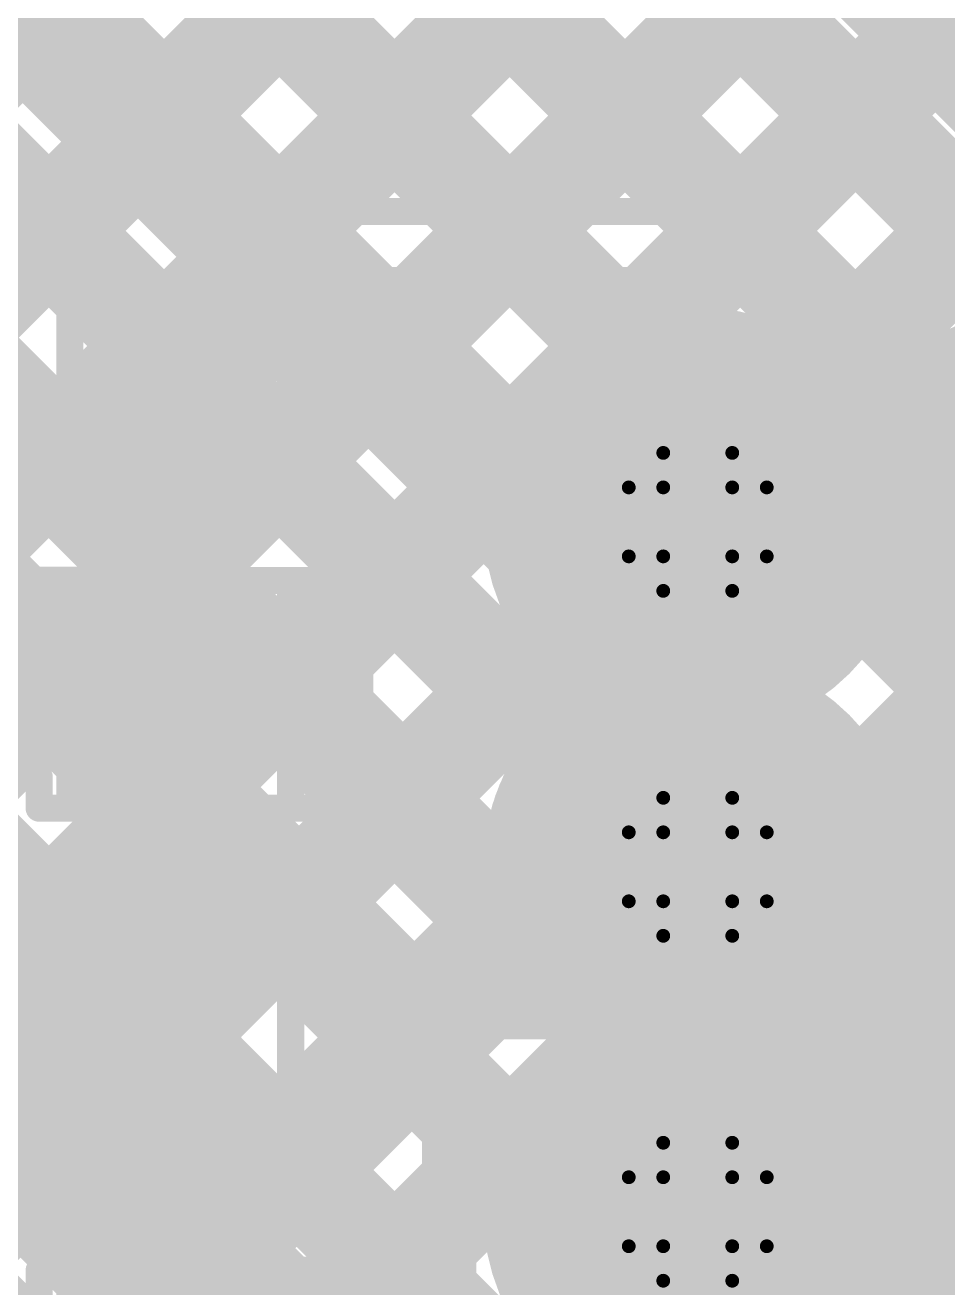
# Model space of a CAD drawing. Header units: millimetres. Extents: x 13 to 259, y -2 to 326.
# Drawn here: x 134.829 to 138.225, y 124.236 to 128.884 of the extents above; entities that cross this region are included whole.
import ezdxf

# ---------------------------------------------------------------- set-up
doc = ezdxf.new("R2010")
doc.units = ezdxf.units.MM
for name, color, linetype in [('BottomLayer', 5, 'Continuous'), ('ConnectLayer', 7, 'Continuous'), ('DrillDrawing', 1, 'Continuous'), ('Mechanical14', 56, 'Continuous'), ('Mechanical8', 56, 'Continuous'), ('MidLayer1', 16, 'Continuous'), ('MidLayer2', 76, 'Continuous'), ('MidLayer3', 90, 'Continuous'), ('MidLayer4', 156, 'Continuous'), ('MidLayer5', 130, 'Continuous'), ('MidLayer6', 216, 'Continuous'), ('MultiLayer', 9, 'Continuous'), ('TopLayer', 1, 'Continuous'), ('TopPaste', 8, 'Continuous'), ('TopSolder', 216, 'Continuous')]:
    doc.layers.add(name, color=color, linetype=linetype)

# ---------------------------------------------------------------- blocks, each defined once
blk = doc.blocks.new('SAMTEC_ASP_127797_01_185')
at = {"layer": 'Mechanical14', "const_width": 0.1}
for points in [[(-24.9809, 2.7038), (-24.9809, 3.0594)], [(-24.5491, 2.7038), (-24.5491, 3.0594)], [(-23.7109, 2.7038), (-23.7109, 3.0594)], [(-23.2791, 2.7038), (-23.2791, 3.0594)], [(-22.4409, 2.7038), (-22.4409, 3.0594)], [(-22.0091, 2.7038), (-22.0091, 3.0594)], [(-24.5491, 2.7038), (-24.9809, 2.7038)], [(-23.2791, 2.7038), (-23.7109, 2.7038)], [(-22.0091, 2.7038), (-22.4409, 2.7038)], [(-24.5491, 2.3762), (-24.9809, 2.3762)], [(-24.9809, 2.0206), (-24.9809, 2.3762)], [(-24.5507, 2.0206), (-24.5507, 2.3762)], [(-23.2791, 2.3762), (-23.7109, 2.3762)], [(-23.7109, 2.0206), (-23.7109, 2.3762)], [(-23.2807, 2.0206), (-23.2807, 2.3762)], [(-22.0091, 2.3762), (-22.4409, 2.3762)], [(-22.4409, 2.0206), (-22.4409, 2.3762)], [(-22.0091, 2.0206), (-22.0091, 2.3762)], [(-25.908, 0.4064), (-25.908, 2.1336)], [(-25.654, 1.8796), (-25.908, 2.1336)], [(-24.9809, 2.1336), (-25.908, 2.1336)], [(-23.7109, 2.1336), (-24.5491, 2.1336)], [(-22.4409, 2.1336), (-23.2791, 2.1336)], [(-21.1709, 2.1336), (-22.0091, 2.1336)], [(-24.9809, 2.0206), (-25.0952, 2.0206)], [(-25.0952, 1.8796), (-25.0952, 2.0206)], [(-24.4348, 2.0206), (-24.5491, 2.0206)], [(-24.4348, 1.8796), (-24.4348, 2.0206)], [(-23.7109, 2.0206), (-23.8252, 2.0206)], [(-23.8252, 1.8796), (-23.8252, 2.0206)], [(-23.1648, 2.0206), (-23.2791, 2.0206)], [(-23.1648, 1.8796), (-23.1648, 2.0206)], [(-22.4409, 2.0206), (-22.5552, 2.0206)], [(-22.5552, 1.8796), (-22.5552, 2.0206)], [(-21.8948, 2.0206), (-22.0091, 2.0206)], [(-25.0952, 1.8796), (-25.654, 1.8796)], [(-25.654, 0.6604), (-25.654, 1.8796)], [(-23.8252, 1.8796), (-24.4348, 1.8796)], [(-22.5552, 1.8796), (-23.1648, 1.8796)], [(-25.908, 0.4064), (-25.654, 0.6604)], [(-25.0952, 0.6604), (-25.654, 0.6604)], [(-25.0952, 0.5194), (-25.0952, 0.6604)], [(-23.8252, 0.6604), (-24.4348, 0.6604)], [(-24.4348, 0.5194), (-24.4348, 0.6604)], [(-23.8252, 0.5194), (-23.8252, 0.6604)], [(-22.5552, 0.6604), (-23.1648, 0.6604)], [(-23.1648, 0.5194), (-23.1648, 0.6604)], [(-22.5552, 0.5194), (-22.5552, 0.6604)], [(-24.9809, 0.5194), (-25.0952, 0.5194)], [(-24.9809, 0.1638), (-24.9809, 0.5194)], [(-24.4348, 0.5194), (-24.5491, 0.5194)], [(-24.5491, 0.1638), (-24.5491, 0.5194)], [(-23.7109, 0.5194), (-23.8252, 0.5194)], [(-23.7109, 0.1638), (-23.7109, 0.5194)], [(-23.1648, 0.5194), (-23.2791, 0.5194)], [(-23.2791, 0.1638), (-23.2791, 0.5194)], [(-22.4409, 0.5194), (-22.5552, 0.5194)], [(-22.4409, 0.1638), (-22.4409, 0.5194)], [(-21.8948, 0.5194), (-22.0091, 0.5194)], [(-22.0091, 0.1638), (-22.0091, 0.5194)], [(-24.9809, 0.4064), (-25.908, 0.4064)], [(-23.7109, 0.4064), (-24.5491, 0.4064)], [(-22.4409, 0.4064), (-23.2791, 0.4064)], [(-21.1709, 0.4064), (-22.0091, 0.4064)], [(-24.5491, 0.1638), (-24.9809, 0.1638)], [(-23.2791, 0.1638), (-23.7109, 0.1638)], [(-22.0091, 0.1638), (-22.4409, 0.1638)], [(-24.5491, -0.1638), (-24.9809, -0.1638)], [(-24.9809, -0.5194), (-24.9809, -0.1638)], [(-24.5507, -0.5194), (-24.5507, -0.1638)], [(-23.2791, -0.1638), (-23.7109, -0.1638)], [(-23.7109, -0.5194), (-23.7109, -0.1638)], [(-23.2807, -0.5194), (-23.2807, -0.1638)], [(-22.0091, -0.1638), (-22.4409, -0.1638)], [(-22.4409, -0.5194), (-22.4409, -0.1638)], [(-22.0091, -0.5194), (-22.0091, -0.1638)], [(-25.908, -2.1336), (-25.908, -0.4064)], [(-25.654, -0.6604), (-25.908, -0.4064)], [(-24.9809, -0.4064), (-25.908, -0.4064)], [(-23.7109, -0.4064), (-24.5491, -0.4064)], [(-22.4409, -0.4064), (-23.2791, -0.4064)], [(-21.1709, -0.4064), (-22.0091, -0.4064)], [(-24.9809, -0.5194), (-25.0952, -0.5194)], [(-25.0952, -0.6604), (-25.0952, -0.5194)], [(-24.4348, -0.5194), (-24.5491, -0.5194)], [(-24.4348, -0.6604), (-24.4348, -0.5194)], [(-23.7109, -0.5194), (-23.8252, -0.5194)], [(-23.8252, -0.6604), (-23.8252, -0.5194)], [(-23.1648, -0.5194), (-23.2791, -0.5194)], [(-23.1648, -0.6604), (-23.1648, -0.5194)], [(-22.4409, -0.5194), (-22.5552, -0.5194)], [(-22.5552, -0.6604), (-22.5552, -0.5194)], [(-21.8948, -0.5194), (-22.0091, -0.5194)]]:
    blk.add_lwpolyline(points, dxfattribs=at)
at = {"layer": 'Mechanical14', "const_width": 0.05}
for points in [[(-25.0059, 2.7038, 1), (-24.9559, 2.7038, 1)], [(-25.0059, 2.7038, 1), (-24.9559, 2.7038, 1)], [(-24.5741, 2.7038, 1), (-24.5241, 2.7038, 1)], [(-24.5741, 2.7038, 1), (-24.5241, 2.7038, 1)], [(-23.7359, 2.7038, 1), (-23.6859, 2.7038, 1)], [(-23.7359, 2.7038, 1), (-23.6859, 2.7038, 1)], [(-23.3041, 2.7038, 1), (-23.2541, 2.7038, 1)], [(-23.3041, 2.7038, 1), (-23.2541, 2.7038, 1)], [(-22.4659, 2.7038, 1), (-22.4159, 2.7038, 1)], [(-22.4659, 2.7038, 1), (-22.4159, 2.7038, 1)], [(-22.0341, 2.7038, 1), (-21.9841, 2.7038, 1)], [(-22.0341, 2.7038, 1), (-21.9841, 2.7038, 1)], [(-25.0059, 2.3762, 1), (-24.9559, 2.3762, 1)], [(-25.0059, 2.3762, 1), (-24.9559, 2.3762, 1)], [(-24.5757, 2.3762, 1), (-24.5257, 2.3762, 1)], [(-24.5741, 2.3762, 1), (-24.5241, 2.3762, 1)], [(-23.7359, 2.3762, 1), (-23.6859, 2.3762, 1)], [(-23.7359, 2.3762, 1), (-23.6859, 2.3762, 1)], [(-23.3057, 2.3762, 1), (-23.2557, 2.3762, 1)], [(-23.3041, 2.3762, 1), (-23.2541, 2.3762, 1)], [(-22.4659, 2.3762, 1), (-22.4159, 2.3762, 1)], [(-22.4659, 2.3762, 1), (-22.4159, 2.3762, 1)], [(-22.0341, 2.3762, 1), (-21.9841, 2.3762, 1)], [(-22.0341, 2.3762, 1), (-21.9841, 2.3762, 1)], [(-25.933, 2.1336, 1), (-25.883, 2.1336, 1)], [(-25.933, 2.1336, 1), (-25.883, 2.1336, 1)], [(-25.933, 2.1336, 1), (-25.883, 2.1336, 1)], [(-25.0059, 2.1336, 1), (-24.9559, 2.1336, 1)], [(-24.5741, 2.1336, 1), (-24.5241, 2.1336, 1)], [(-23.7359, 2.1336, 1), (-23.6859, 2.1336, 1)], [(-23.3041, 2.1336, 1), (-23.2541, 2.1336, 1)], [(-22.4659, 2.1336, 1), (-22.4159, 2.1336, 1)], [(-22.0341, 2.1336, 1), (-21.9841, 2.1336, 1)], [(-25.1202, 2.0206, 1), (-25.0702, 2.0206, 1)], [(-25.1202, 2.0206, 1), (-25.0702, 2.0206, 1)], [(-25.0059, 2.0206, 1), (-24.9559, 2.0206, 1)], [(-25.0059, 2.0206, 1), (-24.9559, 2.0206, 1)], [(-24.5757, 2.0206, 1), (-24.5257, 2.0206, 1)], [(-24.5741, 2.0206, 1), (-24.5241, 2.0206, 1)], [(-24.4598, 2.0206, 1), (-24.4098, 2.0206, 1)], [(-24.4598, 2.0206, 1), (-24.4098, 2.0206, 1)], [(-23.8502, 2.0206, 1), (-23.8002, 2.0206, 1)], [(-23.8502, 2.0206, 1), (-23.8002, 2.0206, 1)], [(-23.7359, 2.0206, 1), (-23.6859, 2.0206, 1)], [(-23.7359, 2.0206, 1), (-23.6859, 2.0206, 1)], [(-23.3057, 2.0206, 1), (-23.2557, 2.0206, 1)], [(-23.3041, 2.0206, 1), (-23.2541, 2.0206, 1)], [(-23.1898, 2.0206, 1), (-23.1398, 2.0206, 1)], [(-23.1898, 2.0206, 1), (-23.1398, 2.0206, 1)], [(-22.5802, 2.0206, 1), (-22.5302, 2.0206, 1)], [(-22.5802, 2.0206, 1), (-22.5302, 2.0206, 1)], [(-22.4659, 2.0206, 1), (-22.4159, 2.0206, 1)], [(-22.4659, 2.0206, 1), (-22.4159, 2.0206, 1)], [(-22.0341, 2.0206, 1), (-21.9841, 2.0206, 1)], [(-22.0341, 2.0206, 1), (-21.9841, 2.0206, 1)], [(-25.679, 1.8796, 1), (-25.629, 1.8796, 1)], [(-25.679, 1.8796, 1), (-25.629, 1.8796, 1)], [(-25.679, 1.8796, 1), (-25.629, 1.8796, 1)], [(-25.1202, 1.8796, 1), (-25.0702, 1.8796, 1)], [(-25.1202, 1.8796, 1), (-25.0702, 1.8796, 1)], [(-24.4598, 1.8796, 1), (-24.4098, 1.8796, 1)], [(-24.4598, 1.8796, 1), (-24.4098, 1.8796, 1)], [(-23.8502, 1.8796, 1), (-23.8002, 1.8796, 1)], [(-23.8502, 1.8796, 1), (-23.8002, 1.8796, 1)], [(-23.1898, 1.8796, 1), (-23.1398, 1.8796, 1)], [(-23.1898, 1.8796, 1), (-23.1398, 1.8796, 1)], [(-22.5802, 1.8796, 1), (-22.5302, 1.8796, 1)], [(-22.5802, 1.8796, 1), (-22.5302, 1.8796, 1)], [(-25.679, 0.6604, 1), (-25.629, 0.6604, 1)], [(-25.679, 0.6604, 1), (-25.629, 0.6604, 1)], [(-25.679, 0.6604, 1), (-25.629, 0.6604, 1)], [(-25.1202, 0.6604, 1), (-25.0702, 0.6604, 1)], [(-25.1202, 0.6604, 1), (-25.0702, 0.6604, 1)], [(-24.4598, 0.6604, 1), (-24.4098, 0.6604, 1)], [(-24.4598, 0.6604, 1), (-24.4098, 0.6604, 1)], [(-23.8502, 0.6604, 1), (-23.8002, 0.6604, 1)], [(-23.8502, 0.6604, 1), (-23.8002, 0.6604, 1)], [(-23.1898, 0.6604, 1), (-23.1398, 0.6604, 1)], [(-23.1898, 0.6604, 1), (-23.1398, 0.6604, 1)], [(-22.5802, 0.6604, 1), (-22.5302, 0.6604, 1)], [(-22.5802, 0.6604, 1), (-22.5302, 0.6604, 1)], [(-25.1202, 0.5194, 1), (-25.0702, 0.5194, 1)], [(-25.1202, 0.5194, 1), (-25.0702, 0.5194, 1)], [(-25.0059, 0.5194, 1), (-24.9559, 0.5194, 1)], [(-25.0059, 0.5194, 1), (-24.9559, 0.5194, 1)], [(-24.5741, 0.5194, 1), (-24.5241, 0.5194, 1)], [(-24.5741, 0.5194, 1), (-24.5241, 0.5194, 1)], [(-24.4598, 0.5194, 1), (-24.4098, 0.5194, 1)], [(-24.4598, 0.5194, 1), (-24.4098, 0.5194, 1)], [(-23.8502, 0.5194, 1), (-23.8002, 0.5194, 1)], [(-23.8502, 0.5194, 1), (-23.8002, 0.5194, 1)], [(-23.7359, 0.5194, 1), (-23.6859, 0.5194, 1)], [(-23.7359, 0.5194, 1), (-23.6859, 0.5194, 1)], [(-23.3041, 0.5194, 1), (-23.2541, 0.5194, 1)], [(-23.3041, 0.5194, 1), (-23.2541, 0.5194, 1)], [(-23.1898, 0.5194, 1), (-23.1398, 0.5194, 1)], [(-23.1898, 0.5194, 1), (-23.1398, 0.5194, 1)], [(-22.5802, 0.5194, 1), (-22.5302, 0.5194, 1)], [(-22.5802, 0.5194, 1), (-22.5302, 0.5194, 1)], [(-22.4659, 0.5194, 1), (-22.4159, 0.5194, 1)], [(-22.4659, 0.5194, 1), (-22.4159, 0.5194, 1)], [(-22.0341, 0.5194, 1), (-21.9841, 0.5194, 1)], [(-22.0341, 0.5194, 1), (-21.9841, 0.5194, 1)], [(-25.933, 0.4064, 1), (-25.883, 0.4064, 1)], [(-25.933, 0.4064, 1), (-25.883, 0.4064, 1)], [(-25.933, 0.4064, 1), (-25.883, 0.4064, 1)], [(-25.0059, 0.4064, 1), (-24.9559, 0.4064, 1)], [(-24.5741, 0.4064, 1), (-24.5241, 0.4064, 1)], [(-23.7359, 0.4064, 1), (-23.6859, 0.4064, 1)], [(-23.3041, 0.4064, 1), (-23.2541, 0.4064, 1)], [(-22.4659, 0.4064, 1), (-22.4159, 0.4064, 1)], [(-22.0341, 0.4064, 1), (-21.9841, 0.4064, 1)], [(-25.0059, 0.1638, 1), (-24.9559, 0.1638, 1)], [(-25.0059, 0.1638, 1), (-24.9559, 0.1638, 1)], [(-24.5741, 0.1638, 1), (-24.5241, 0.1638, 1)], [(-24.5741, 0.1638, 1), (-24.5241, 0.1638, 1)], [(-23.7359, 0.1638, 1), (-23.6859, 0.1638, 1)], [(-23.7359, 0.1638, 1), (-23.6859, 0.1638, 1)], [(-23.3041, 0.1638, 1), (-23.2541, 0.1638, 1)], [(-23.3041, 0.1638, 1), (-23.2541, 0.1638, 1)], [(-22.4659, 0.1638, 1), (-22.4159, 0.1638, 1)], [(-22.4659, 0.1638, 1), (-22.4159, 0.1638, 1)], [(-22.0341, 0.1638, 1), (-21.9841, 0.1638, 1)], [(-22.0341, 0.1638, 1), (-21.9841, 0.1638, 1)], [(-25.0059, -0.1638, 1), (-24.9559, -0.1638, 1)], [(-25.0059, -0.1638, 1), (-24.9559, -0.1638, 1)], [(-24.5757, -0.1638, 1), (-24.5257, -0.1638, 1)], [(-24.5741, -0.1638, 1), (-24.5241, -0.1638, 1)], [(-23.7359, -0.1638, 1), (-23.6859, -0.1638, 1)], [(-23.7359, -0.1638, 1), (-23.6859, -0.1638, 1)], [(-23.3057, -0.1638, 1), (-23.2557, -0.1638, 1)], [(-23.3041, -0.1638, 1), (-23.2541, -0.1638, 1)], [(-22.4659, -0.1638, 1), (-22.4159, -0.1638, 1)], [(-22.4659, -0.1638, 1), (-22.4159, -0.1638, 1)], [(-22.0341, -0.1638, 1), (-21.9841, -0.1638, 1)], [(-22.0341, -0.1638, 1), (-21.9841, -0.1638, 1)], [(-25.933, -0.4064, 1), (-25.883, -0.4064, 1)], [(-25.933, -0.4064, 1), (-25.883, -0.4064, 1)], [(-25.933, -0.4064, 1), (-25.883, -0.4064, 1)], [(-25.0059, -0.4064, 1), (-24.9559, -0.4064, 1)], [(-24.5741, -0.4064, 1), (-24.5241, -0.4064, 1)], [(-23.7359, -0.4064, 1), (-23.6859, -0.4064, 1)], [(-23.3041, -0.4064, 1), (-23.2541, -0.4064, 1)], [(-22.4659, -0.4064, 1), (-22.4159, -0.4064, 1)], [(-22.0341, -0.4064, 1), (-21.9841, -0.4064, 1)], [(-25.1202, -0.5194, 1), (-25.0702, -0.5194, 1)], [(-25.1202, -0.5194, 1), (-25.0702, -0.5194, 1)], [(-25.0059, -0.5194, 1), (-24.9559, -0.5194, 1)], [(-25.0059, -0.5194, 1), (-24.9559, -0.5194, 1)], [(-24.5757, -0.5194, 1), (-24.5257, -0.5194, 1)], [(-24.5741, -0.5194, 1), (-24.5241, -0.5194, 1)], [(-24.4598, -0.5194, 1), (-24.4098, -0.5194, 1)], [(-24.4598, -0.5194, 1), (-24.4098, -0.5194, 1)], [(-23.8502, -0.5194, 1), (-23.8002, -0.5194, 1)], [(-23.8502, -0.5194, 1), (-23.8002, -0.5194, 1)], [(-23.7359, -0.5194, 1), (-23.6859, -0.5194, 1)], [(-23.7359, -0.5194, 1), (-23.6859, -0.5194, 1)], [(-23.3057, -0.5194, 1), (-23.2557, -0.5194, 1)], [(-23.3041, -0.5194, 1), (-23.2541, -0.5194, 1)], [(-23.1898, -0.5194, 1), (-23.1398, -0.5194, 1)], [(-23.1898, -0.5194, 1), (-23.1398, -0.5194, 1)], [(-22.5802, -0.5194, 1), (-22.5302, -0.5194, 1)], [(-22.5802, -0.5194, 1), (-22.5302, -0.5194, 1)], [(-22.4659, -0.5194, 1), (-22.4159, -0.5194, 1)], [(-22.4659, -0.5194, 1), (-22.4159, -0.5194, 1)], [(-22.0341, -0.5194, 1), (-21.9841, -0.5194, 1)], [(-22.0341, -0.5194, 1), (-21.9841, -0.5194, 1)]]:
    blk.add_lwpolyline(points, format="xyb", close=True, dxfattribs=at)
at = {"layer": 'Mechanical8', "const_width": 0.1}
for points in [[(-24.765, 2.175), (-24.765, 3.175)], [(-23.495, 2.175), (-23.495, 3.175)], [(-22.225, 2.175), (-22.225, 3.175)], [(-24.765, 1.905), (-24.765, 2.905)], [(-23.495, 1.905), (-23.495, 2.905)], [(-22.225, 1.905), (-22.225, 2.905)], [(-24.765, 1.905), (-25.765, 1.905)], [(-24.765, 0.905), (-24.765, 1.905)], [(-23.765, 1.905), (-24.765, 1.905)], [(-23.495, 1.905), (-24.495, 1.905)], [(-23.495, 0.905), (-23.495, 1.905)], [(-22.495, 1.905), (-23.495, 1.905)], [(-22.225, 1.905), (-23.225, 1.905)], [(-22.225, 0.905), (-22.225, 1.905)], [(-21.225, 1.905), (-22.225, 1.905)], [(-20.955, 1.905), (-21.955, 1.905)]]:
    blk.add_lwpolyline(points, dxfattribs=at)
at = {"layer": 'Mechanical8', "const_width": 0.05}
for points in [[(-24.79, 2.175, 1), (-24.74, 2.175, 1)], [(-23.52, 2.175, 1), (-23.47, 2.175, 1)], [(-22.25, 2.175, 1), (-22.2, 2.175, 1)], [(-25.79, 1.905, 1), (-25.74, 1.905, 1)], [(-24.79, 1.905, 1), (-24.74, 1.905, 1)], [(-24.79, 1.905, 1), (-24.74, 1.905, 1)], [(-24.79, 1.905, 1), (-24.74, 1.905, 1)], [(-24.79, 1.905, 1), (-24.74, 1.905, 1)], [(-24.52, 1.905, 1), (-24.47, 1.905, 1)], [(-23.79, 1.905, 1), (-23.74, 1.905, 1)], [(-23.52, 1.905, 1), (-23.47, 1.905, 1)], [(-23.52, 1.905, 1), (-23.47, 1.905, 1)], [(-23.52, 1.905, 1), (-23.47, 1.905, 1)], [(-23.52, 1.905, 1), (-23.47, 1.905, 1)], [(-23.25, 1.905, 1), (-23.2, 1.905, 1)], [(-22.52, 1.905, 1), (-22.47, 1.905, 1)], [(-22.25, 1.905, 1), (-22.2, 1.905, 1)], [(-22.25, 1.905, 1), (-22.2, 1.905, 1)], [(-22.25, 1.905, 1), (-22.2, 1.905, 1)], [(-22.25, 1.905, 1), (-22.2, 1.905, 1)], [(-21.98, 1.905, 1), (-21.93, 1.905, 1)], [(-24.79, 0.905, 1), (-24.74, 0.905, 1)], [(-23.52, 0.905, 1), (-23.47, 0.905, 1)], [(-22.25, 0.905, 1), (-22.2, 0.905, 1)]]:
    blk.add_lwpolyline(points, format="xyb", close=True, dxfattribs=at)
at = {"layer": 'TopLayer', "const_width": 0.32}
for points in [[(-24.925, 1.905, 1), (-24.605, 1.905, 1)], [(-23.655, 1.905, 1), (-23.335, 1.905, 1)], [(-22.385, 1.905, 1), (-22.065, 1.905, 1)]]:
    blk.add_lwpolyline(points, format="xyb", close=True, dxfattribs=at)
at = {"layer": 'TopPaste', "const_width": 0.32}
for points in [[(-24.925, 1.905, 1), (-24.605, 1.905, 1)], [(-23.655, 1.905, 1), (-23.335, 1.905, 1)], [(-22.385, 1.905, 1), (-22.065, 1.905, 1)]]:
    blk.add_lwpolyline(points, format="xyb", close=True, dxfattribs=at)
at = {"layer": 'TopSolder', "const_width": 0.4216}
for points in [[(-24.9758, 3.175, 1), (-24.5542, 3.175, 1)], [(-23.7058, 3.175, 1), (-23.2842, 3.175, 1)], [(-22.4358, 3.175, 1), (-22.0142, 3.175, 1)], [(-24.9758, 1.905, 1), (-24.5542, 1.905, 1)], [(-23.7058, 1.905, 1), (-23.2842, 1.905, 1)], [(-22.4358, 1.905, 1), (-22.0142, 1.905, 1)]]:
    blk.add_lwpolyline(points, format="xyb", close=True, dxfattribs=at)

msp = doc.modelspace()

# ---------------------------------------------------------------- linework, layer by layer
at = {"layer": 'BottomLayer', "const_width": 0.25}
for points in [[(137.1801, 127.0557, 1), (137.43, 127.0557, 1)], [(137.1801, 125.7857, 1), (137.43, 125.7857, 1)], [(137.1801, 124.5157, 1), (137.43, 124.5157, 1)]]:
    msp.add_lwpolyline(points, format="xyb", close=True, dxfattribs=at)
at = {"layer": 'ConnectLayer', "const_width": 0.4}
for points in [[(126.6955, 119.9072), (141.8489, 135.0607)], [(132.78, 123.4462), (144.2443, 134.9105)], [(132.7814, 120.902), (145.1127, 133.2333)], [(133.8744, 126.2376), (140.6349, 132.9982)], [(137.6874, 127.5051), (142.9818, 132.7995)], [(132.7705, 126.8308), (138.6085, 132.6688)], [(134.0364, 125.5511), (141.0518, 132.5665)], [(137.8419, 126.8111), (143.5697, 132.5388)], [(132.9921, 127.0524), (137.7497, 131.81)], [(133.4163, 126.6281), (138.5982, 131.81)], [(133.8744, 126.2376), (139.4468, 131.81)], [(134.0753, 125.59), (140.2953, 131.81)], [(134.6281, 125.2943), (141.1438, 131.81)], [(135.4952, 131.7907), (143.6756, 123.6103)], [(135.4952, 131.7907), (143.6756, 123.6103)], [(135.9008, 124.0215), (143.6894, 131.81)], [(137.6874, 127.5051), (141.9923, 131.81)], [(137.8419, 126.8111), (142.8409, 131.81)], [(135.3634, 131.6616), (140.15, 126.875)], [(135.0357, 131.4017), (143.1997, 123.2377)], [(135.0357, 131.4017), (138.8716, 127.5658)], [(135.0357, 131.4017), (143.1997, 123.2377)], [(135.0357, 131.4016), (138.8715, 127.5658)], [(134.4824, 131.1063), (138.1374, 127.4514)], [(134.4825, 131.1064), (143.6361, 121.9527)], [(134.4825, 131.1064), (138.1374, 127.4514)], [(134.4825, 131.1064), (143.6361, 121.9527)], [(132.723, 130.9771), (135.8, 127.9)], [(132.9614, 130.9303), (136.7255, 127.1662)], [(132.9614, 130.9303), (137.5887, 126.303)], [(132.9615, 130.9303), (136.7255, 127.1663)], [(132.9615, 130.9303), (136.7255, 127.1663)], [(133.8136, 130.9266), (137.1233, 127.617)], [(133.8137, 130.9266), (137.1233, 127.617)], [(133.8137, 130.9266), (139.225, 125.5152)], [(133.8137, 130.9266), (137.1233, 127.617)], [(133.5794, 127.6397), (136.4824, 130.5427)], [(133.5793, 127.6397), (136.3827, 130.443)], [(134.0485, 127.2602), (136.9067, 130.1184)], [(134.0485, 127.2603), (136.807, 130.0188)], [(133.8744, 126.2376), (137.3309, 129.6941)], [(133.3911, 129.6521), (143.3514, 119.6919)], [(133.3911, 129.6521), (136.8648, 126.1784)], [(133.3911, 129.6521), (135.4716, 127.5716)], [(133.3911, 129.6521), (136.8648, 126.1785)], [(133.3911, 129.6521), (143.3514, 119.6919)], [(133.8743, 126.2376), (137.2312, 129.5945)], [(134.0364, 125.5512), (137.8852, 129.4)], [(137.8859, 129.4), (139.2251, 128.0608)], [(134.0364, 125.5511), (137.7552, 129.2699)], [(134.0499, 124.7162), (138.4616, 129.1278)], [(133.255, 128.9397), (137.1191, 125.0756)], [(133.255, 128.9397), (137.1191, 125.0756)], [(133.255, 128.9397), (135.425, 126.7696)], [(133.255, 128.9397), (138.3891, 123.8056)], [(133.255, 128.9397), (137.1191, 125.0756)], [(133.5794, 127.6397), (134.8199, 128.8802)], [(134.05, 124.7161), (138.1794, 128.8456)], [(132.6074, 122.4251), (138.8859, 128.7036)], [(132.812, 128.5342), (136.7246, 124.6216)], [(132.812, 128.5342), (136.7246, 124.6216)], [(132.0132, 128.4844), (147.5967, 112.901)], [(132.0132, 128.4844), (137.302, 123.1957)], [(134.0485, 127.2602), (135.2441, 128.4559)], [(137.6874, 127.505), (138.6037, 128.4213)], [(133.9868, 126.35), (135.6684, 128.0317)], [(135.425, 127.525), (135.8, 127.9)], [(135.425, 127.525), (135.8, 127.9)], [(135.8, 127.9), (137.3247, 126.3754)], [(135.425, 126.9398), (136.0927, 127.6074)], [(135.4716, 127.5716), (136.8648, 126.1784)], [(135.425, 122.45), (135.425, 127.525)], [(135.425, 124.9875), (135.425, 127.525)], [(134.0188, 127.3274), (136.7246, 124.6215)], [(134.0188, 127.3274), (137.5768, 123.7694)], [(134.0188, 127.3273), (135.425, 125.9211)], [(135.425, 126.0913), (136.5169, 127.1831)], [(134.4489, 125.9636), (135.425, 126.9398)], [(137.399, 126.3682), (137.9926, 126.9618)], [(137.8419, 126.811), (137.9926, 126.9617)], [(137.8663, 126.8739), (138.3933, 126.347)], [(137.8664, 126.874), (138.3933, 126.347)], [(137.8664, 126.874), (138.3933, 126.347)], [(135.425, 126.7696), (137.5471, 124.6475)], [(135.425, 125.2427), (136.9412, 126.7589)], [(126.0833, 115.901), (136.8557, 126.6734)], [(132.6074, 122.425), (136.8557, 126.6734)], [(135.0523, 124.87), (136.8557, 126.6734)], [(133.8848, 126.6128), (136.8621, 123.6355)], [(133.8848, 126.6128), (135.425, 125.0726)], [(133.8848, 126.6128), (136.8621, 123.6355)], [(132.319, 121.2882), (137.5497, 126.5188)], [(135.4766, 124.4457), (137.5497, 126.5188)], [(137.3991, 126.3682), (137.5497, 126.5188)], [(133.8804, 121.1525), (139.225, 126.4972)], [(137.4156, 126.4762), (137.9955, 125.8963)], [(137.4156, 126.4762), (137.5887, 126.3031)], [(137.4156, 126.4762), (137.9955, 125.8963)], [(137.8614, 125.9821), (138.3787, 126.4994)], [(137.8614, 125.982), (138.3787, 126.4993)], [(134.0625, 126.35), (135.425, 124.9875)], [(134.8732, 125.5394), (135.425, 126.0912)], [(137.8224, 126.0694), (138.8587, 125.033)], [(137.8224, 126.0693), (137.9955, 125.8962)], [(135.425, 125.9211), (137.5471, 123.799)], [(132.7619, 121.731), (136.7226, 125.6917)], [(132.762, 121.7312), (136.7226, 125.6918)], [(135.425, 124.3942), (136.7226, 125.6917)], [(134.0536, 125.5956), (137.1149, 122.5342)], [(134.0536, 125.5956), (137.6865, 121.9626)], [(134.0536, 125.5955), (137.1149, 122.5342)], [(134.4612, 125.4611), (136.7266, 123.1957)], [(137.6904, 124.9625), (138.1283, 125.4004)], [(137.6904, 124.9625), (138.1283, 125.4004)], [(137.6904, 124.9625), (138.1283, 125.4004)], [(137.6978, 125.3454), (138.1348, 124.9084)], [(137.6978, 125.3454), (138.1348, 124.9085)], [(132.7814, 120.9021), (137.1087, 125.2294)], [(132.7814, 120.902), (137.1087, 125.2293)], [(135.2974, 125.1151), (135.425, 125.2427)], [(135.425, 123.5457), (137.1087, 125.2293)], [(137.5471, 123.7838), (137.5471, 125.2477)], [(137.837, 124.2606), (138.8302, 125.2537)], [(137.837, 124.2606), (138.8302, 125.2537)], [(133.5962, 125.2044), (136.7238, 122.0768)], [(135.425, 125.0726), (136.8621, 123.6355)], [(135.425, 122.6971), (137.5471, 124.8192)], [(134.0245, 124.7761), (136.7238, 122.0768)], [(134.0245, 124.7761), (137.0935, 121.7071)], [(133.9678, 124.71), (136.2332, 122.4446)], [(137.4038, 123.8274), (137.9934, 124.417)], [(137.837, 124.2605), (137.9934, 124.4169)], [(137.865, 124.3298), (138.3891, 123.8056)], [(137.865, 124.3298), (138.3891, 123.8056)], [(137.865, 124.3297), (140.15, 122.0446)], [(135.425, 124.224), (137.5471, 122.102)], [(132.6104, 119.8825), (136.8583, 124.1304)], [(133.8804, 121.1525), (136.8583, 124.1304)], [(136.3251, 123.5972), (136.8583, 124.1304)]]:
    msp.add_lwpolyline(points, dxfattribs=at)
at = {"layer": 'ConnectLayer'}
for points, const_width in [([(134.7199, 128.8802, 1), (134.9199, 128.8802, 1)], 0.2), ([(138.0794, 128.8456, 1), (138.2794, 128.8456, 1)], 0.2), ([(135.1441, 128.4559, 1), (135.3441, 128.4559, 1)], 0.2), ([(135.5684, 128.0317, 1), (135.7684, 128.0317, 1)], 0.2), ([(135.7, 127.9, 1), (135.9, 127.9, 1)], 0.2), ([(135.7, 127.9, 1), (135.9, 127.9, 1)], 0.2), ([(135.7, 127.9, 1), (135.9, 127.9, 1)], 0.2), ([(135.7, 127.9, 1), (135.9, 127.9, 1)], 0.2), ([(137.895, 127.0557, 1), (136.7151, 127.0557, 1)], 0.4), ([(137.895, 127.0557, 1), (136.7151, 127.0557, 1)], 0.4), ([(137.895, 127.0557, 1), (136.7151, 127.0557, 1)], 0.4), ([(139.165, 127.0557, 1), (137.9851, 127.0557, 1)], 0.4), ([(139.165, 127.0557, 1), (137.9851, 127.0557, 1)], 0.4), ([(135.9927, 127.6074, 1), (136.1927, 127.6074, 1)], 0.2), ([(137.0233, 127.617, 1), (137.2233, 127.617, 1)], 0.2), ([(137.0233, 127.617, 1), (137.2233, 127.617, 1)], 0.2), ([(137.0233, 127.617, 1), (137.2233, 127.617, 1)], 0.2), ([(135.3716, 127.5716, 1), (135.5716, 127.5716, 1)], 0.2), ([(135.3716, 127.5716, 1), (135.5716, 127.5716, 1)], 0.2), ([(135.325, 127.525, 1), (135.525, 127.525, 1)], 0.2), ([(135.325, 127.525, 1), (135.525, 127.525, 1)], 0.2), ([(135.325, 127.525, 1), (135.525, 127.525, 1)], 0.2), ([(135.325, 127.525, 1), (135.525, 127.525, 1)], 0.2), ([(137.5874, 127.5051, 1), (137.7874, 127.5051, 1)], 0.2), ([(137.5874, 127.5051, 1), (137.7874, 127.5051, 1)], 0.2), ([(137.5874, 127.505, 1), (137.7874, 127.505, 1)], 0.2), ([(138.0374, 127.4514, 1), (138.2374, 127.4514, 1)], 0.2), ([(138.0374, 127.4514, 1), (138.2374, 127.4514, 1)], 0.2), ([(136.4169, 127.1831, 1), (136.6169, 127.1831, 1)], 0.2), ([(136.6255, 127.1663, 1), (136.8255, 127.1663, 1)], 0.2), ([(136.6255, 127.1663, 1), (136.8255, 127.1663, 1)], 0.2), ([(136.6255, 127.1662, 1), (136.8255, 127.1662, 1)], 0.2), ([(136.6151, 127.0557, 1), (136.8151, 127.0557, 1)], 0.2), ([(136.6151, 127.0557, 1), (136.8151, 127.0557, 1)], 0.2), ([(136.6151, 127.0557, 1), (136.8151, 127.0557, 1)], 0.2), ([(137.795, 127.0557, 1), (137.995, 127.0557, 1)], 0.2), ([(137.795, 127.0557, 1), (137.995, 127.0557, 1)], 0.2), ([(137.795, 127.0557, 1), (137.995, 127.0557, 1)], 0.2), ([(137.8851, 127.0557, 1), (138.0851, 127.0557, 1)], 0.2), ([(137.8851, 127.0557, 1), (138.0851, 127.0557, 1)], 0.2), ([(135.325, 126.9398, 1), (135.525, 126.9398, 1)], 0.2), ([(135.325, 126.9398, 1), (135.525, 126.9398, 1)], 0.2), ([(137.8926, 126.9618, 1), (138.0926, 126.9618, 1)], 0.2), ([(137.8926, 126.9617, 1), (138.0926, 126.9617, 1)], 0.2), ([(137.7663, 126.8739, 1), (137.9663, 126.8739, 1)], 0.2), ([(137.7664, 126.874, 1), (137.9664, 126.874, 1)], 0.2), ([(137.7664, 126.874, 1), (137.9664, 126.874, 1)], 0.2), ([(137.7419, 126.8111, 1), (137.9419, 126.8111, 1)], 0.2), ([(137.7419, 126.8111, 1), (137.9419, 126.8111, 1)], 0.2), ([(137.7419, 126.811, 1), (137.9419, 126.811, 1)], 0.2), ([(135.325, 126.7696, 1), (135.525, 126.7696, 1)], 0.2), ([(135.325, 126.7696, 1), (135.525, 126.7696, 1)], 0.2), ([(136.8412, 126.7589, 1), (137.0412, 126.7589, 1)], 0.2), ([(136.7557, 126.6734, 1), (136.9557, 126.6734, 1)], 0.2), ([(136.7557, 126.6734, 1), (136.9557, 126.6734, 1)], 0.2), ([(136.7557, 126.6734, 1), (136.9557, 126.6734, 1)], 0.2), ([(137.4497, 126.5188, 1), (137.6497, 126.5188, 1)], 0.2), ([(137.4497, 126.5188, 1), (137.6497, 126.5188, 1)], 0.2), ([(137.4497, 126.5188, 1), (137.6497, 126.5188, 1)], 0.2), ([(137.3156, 126.4762, 1), (137.5156, 126.4762, 1)], 0.2), ([(137.3156, 126.4762, 1), (137.5156, 126.4762, 1)], 0.2), ([(137.3156, 126.4762, 1), (137.5156, 126.4762, 1)], 0.2), ([(138.2787, 126.4994, 1), (138.4787, 126.4994, 1)], 0.2), ([(138.2787, 126.4993, 1), (138.4787, 126.4993, 1)], 0.2), ([(137.895, 125.7857, 1), (136.7151, 125.7857, 1)], 0.4), ([(137.895, 125.7857, 1), (136.7151, 125.7857, 1)], 0.4), ([(137.2247, 126.3754, 1), (137.4247, 126.3754, 1)], 0.2), ([(137.2247, 126.3754, 1), (137.4247, 126.3754, 1)], 0.2), ([(137.299, 126.3682, 1), (137.499, 126.3682, 1)], 0.2), ([(137.2991, 126.3682, 1), (137.4991, 126.3682, 1)], 0.2), ([(139.165, 125.7857, 1), (137.9851, 125.7857, 1)], 0.4), ([(139.165, 125.7857, 1), (137.9851, 125.7857, 1)], 0.4), ([(139.165, 125.7857, 1), (137.9851, 125.7857, 1)], 0.4), ([(138.2933, 126.347, 1), (138.4933, 126.347, 1)], 0.2), ([(138.2933, 126.347, 1), (138.4933, 126.347, 1)], 0.2), ([(138.2933, 126.347, 1), (138.4933, 126.347, 1)], 0.2), ([(137.4887, 126.3031, 1), (137.6887, 126.3031, 1)], 0.2), ([(137.4887, 126.303, 1), (137.6887, 126.303, 1)], 0.2), ([(136.7648, 126.1785, 1), (136.9648, 126.1785, 1)], 0.2), ([(136.7648, 126.1784, 1), (136.9648, 126.1784, 1)], 0.2), ([(136.7648, 126.1784, 1), (136.9648, 126.1784, 1)], 0.2), ([(135.325, 126.0913, 1), (135.525, 126.0913, 1)], 0.2), ([(135.325, 126.0912, 1), (135.525, 126.0912, 1)], 0.2), ([(137.7224, 126.0694, 1), (137.9224, 126.0694, 1)], 0.2), ([(137.7224, 126.0693, 1), (137.9224, 126.0693, 1)], 0.2), ([(137.7614, 125.9821, 1), (137.9614, 125.9821, 1)], 0.2), ([(137.7614, 125.982, 1), (137.9614, 125.982, 1)], 0.2), ([(135.325, 125.9211, 1), (135.525, 125.9211, 1)], 0.2), ([(135.325, 125.9211, 1), (135.525, 125.9211, 1)], 0.2), ([(137.8955, 125.8963, 1), (138.0955, 125.8963, 1)], 0.2), ([(137.8955, 125.8963, 1), (138.0955, 125.8963, 1)], 0.2), ([(137.8955, 125.8962, 1), (138.0955, 125.8962, 1)], 0.2), ([(137.355, 125.7857, 1), (137.255, 125.7857, 1)], 0.4), ([(137.2067, 125.8357, 1), (137.4067, 125.8357, 1)], 0.2), ([(137.2067, 125.8357, 1), (137.4067, 125.8357, 1)], 0.2), ([(137.2067, 125.8357, 1), (137.4067, 125.8357, 1)], 0.2), ([(136.6151, 125.7857, 1), (136.8151, 125.7857, 1)], 0.2), ([(136.6151, 125.7857, 1), (136.8151, 125.7857, 1)], 0.2), ([(137.155, 125.7857, 1), (137.355, 125.7857, 1)], 0.2), ([(137.255, 125.7857, 1), (137.455, 125.7857, 1)], 0.2), ([(137.255, 125.7857, 1), (137.455, 125.7857, 1)], 0.2), ([(137.795, 125.7857, 1), (137.995, 125.7857, 1)], 0.2), ([(137.795, 125.7857, 1), (137.995, 125.7857, 1)], 0.2), ([(137.8851, 125.7857, 1), (138.0851, 125.7857, 1)], 0.2), ([(137.8851, 125.7857, 1), (138.0851, 125.7857, 1)], 0.2), ([(137.8851, 125.7857, 1), (138.0851, 125.7857, 1)], 0.2), ([(137.2251, 125.7399, 1), (137.4251, 125.7399, 1)], 0.2), ([(137.2251, 125.7399, 1), (137.4251, 125.7399, 1)], 0.2), ([(136.6226, 125.6918, 1), (136.8226, 125.6918, 1)], 0.2), ([(136.6226, 125.6917, 1), (136.8226, 125.6917, 1)], 0.2), ([(136.6226, 125.6917, 1), (136.8226, 125.6917, 1)], 0.2), ([(134.7732, 125.5394, 1), (134.9732, 125.5394, 1)], 0.2), ([(138.0283, 125.4004, 1), (138.2283, 125.4004, 1)], 0.2), ([(138.0283, 125.4004, 1), (138.2283, 125.4004, 1)], 0.2), ([(138.0283, 125.4004, 1), (138.2283, 125.4004, 1)], 0.2), ([(137.5978, 125.3454, 1), (137.7978, 125.3454, 1)], 0.2), ([(137.5978, 125.3454, 1), (137.7978, 125.3454, 1)], 0.2), ([(135.325, 125.2427, 1), (135.525, 125.2427, 1)], 0.2), ([(135.325, 125.2427, 1), (135.525, 125.2427, 1)], 0.2), ([(137.0087, 125.2294, 1), (137.2087, 125.2294, 1)], 0.2), ([(137.0087, 125.2293, 1), (137.2087, 125.2293, 1)], 0.2), ([(137.0087, 125.2293, 1), (137.2087, 125.2293, 1)], 0.2), ([(137.4471, 125.2477, 1), (137.6471, 125.2477, 1)], 0.2), ([(137.4471, 125.2477, 1), (137.6471, 125.2477, 1)], 0.2), ([(135.1974, 125.1151, 1), (135.3974, 125.1151, 1)], 0.2), ([(137.895, 124.5157, 1), (136.7151, 124.5157, 1)], 0.4), ([(137.895, 124.5157, 1), (136.7151, 124.5157, 1)], 0.4), ([(137.895, 124.5157, 1), (136.7151, 124.5157, 1)], 0.4), ([(139.165, 124.5157, 1), (137.9851, 124.5157, 1)], 0.4), ([(139.165, 124.5157, 1), (137.9851, 124.5157, 1)], 0.4), ([(135.325, 125.0726, 1), (135.525, 125.0726, 1)], 0.2), ([(135.325, 125.0726, 1), (135.525, 125.0726, 1)], 0.2), ([(137.0191, 125.0756, 1), (137.2191, 125.0756, 1)], 0.2), ([(137.0191, 125.0756, 1), (137.2191, 125.0756, 1)], 0.2), ([(137.0191, 125.0756, 1), (137.2191, 125.0756, 1)], 0.2), ([(135.325, 124.9875, 1), (135.525, 124.9875, 1)], 0.2), ([(135.325, 124.9875, 1), (135.525, 124.9875, 1)], 0.2), ([(137.5904, 124.9625, 1), (137.7904, 124.9625, 1)], 0.2), ([(137.5904, 124.9625, 1), (137.7904, 124.9625, 1)], 0.2), ([(137.5904, 124.9625, 1), (137.7904, 124.9625, 1)], 0.2), ([(138.0348, 124.9085, 1), (138.2348, 124.9085, 1)], 0.2), ([(138.0348, 124.9084, 1), (138.2348, 124.9084, 1)], 0.2), ([(134.9523, 124.87, 1), (135.1523, 124.87, 1)], 0.2), ([(137.4471, 124.8192, 1), (137.6471, 124.8192, 1)], 0.2), ([(136.6246, 124.6216, 1), (136.8246, 124.6216, 1)], 0.2), ([(136.6246, 124.6216, 1), (136.8246, 124.6216, 1)], 0.2), ([(136.6246, 124.6215, 1), (136.8246, 124.6215, 1)], 0.2), ([(137.4471, 124.6475, 1), (137.6471, 124.6475, 1)], 0.2), ([(136.6151, 124.5157, 1), (136.8151, 124.5157, 1)], 0.2), ([(136.6151, 124.5157, 1), (136.8151, 124.5157, 1)], 0.2), ([(136.6151, 124.5157, 1), (136.8151, 124.5157, 1)], 0.2), ([(137.795, 124.5157, 1), (137.995, 124.5157, 1)], 0.2), ([(137.795, 124.5157, 1), (137.995, 124.5157, 1)], 0.2), ([(137.795, 124.5157, 1), (137.995, 124.5157, 1)], 0.2), ([(137.8851, 124.5157, 1), (138.0851, 124.5157, 1)], 0.2), ([(137.8851, 124.5157, 1), (138.0851, 124.5157, 1)], 0.2), ([(135.3766, 124.4457, 1), (135.5766, 124.4457, 1)], 0.2), ([(135.325, 124.3942, 1), (135.525, 124.3942, 1)], 0.2), ([(137.8934, 124.417, 1), (138.0934, 124.417, 1)], 0.2), ([(137.8934, 124.4169, 1), (138.0934, 124.4169, 1)], 0.2), ([(137.765, 124.3298, 1), (137.965, 124.3298, 1)], 0.2), ([(137.765, 124.3298, 1), (137.965, 124.3298, 1)], 0.2), ([(137.765, 124.3297, 1), (137.965, 124.3297, 1)], 0.2), ([(137.737, 124.2606, 1), (137.937, 124.2606, 1)], 0.2), ([(137.737, 124.2606, 1), (137.937, 124.2606, 1)], 0.2), ([(137.737, 124.2605, 1), (137.937, 124.2605, 1)], 0.2), ([(135.325, 124.224, 1), (135.525, 124.224, 1)], 0.2), ([(136.7583, 124.1304, 1), (136.9583, 124.1304, 1)], 0.2), ([(136.7583, 124.1304, 1), (136.9583, 124.1304, 1)], 0.2), ([(136.7583, 124.1304, 1), (136.9583, 124.1304, 1)], 0.2)]:
    msp.add_lwpolyline(points, format="xyb", close=True, dxfattribs=dict(at, const_width=const_width))
at = {"layer": 'ConnectLayer', "const_width": 0.4}
for points in [[(137.5471, 125.2477, -1.258634), (137.3247, 126.3754)], [(137.3251, 125.7399, -1.252422), (137.3067, 125.8357)], [(137.3251, 125.7399, -1.252422), (137.3067, 125.8357)], [(137.3067, 125.8357, -0.404506), (137.355, 125.7857)]]:
    msp.add_lwpolyline(points, format="xyb", dxfattribs=at)
at = {"layer": 'DrillDrawing', "const_width": 0.0508}
for points in [[(137.178, 127.1827), (137.178, 127.3097)], [(137.178, 127.3097), (137.432, 127.3097)], [(137.432, 127.1827), (137.432, 127.3097)], [(137.051, 126.9287), (137.051, 127.1827)], [(137.051, 127.1827), (137.178, 127.1827)], [(137.432, 127.1827), (137.559, 127.1827)], [(137.559, 126.9287), (137.559, 127.1827)], [(137.051, 126.9287), (137.178, 126.9287)], [(137.178, 126.8017), (137.178, 126.9287)], [(137.432, 126.9287), (137.559, 126.9287)], [(137.432, 126.8017), (137.432, 126.9287)], [(137.178, 126.8017), (137.432, 126.8017)], [(137.178, 125.9127), (137.178, 126.0397)], [(137.178, 126.0397), (137.432, 126.0397)], [(137.432, 125.9127), (137.432, 126.0397)], [(137.051, 125.6587), (137.051, 125.9127)], [(137.051, 125.9127), (137.178, 125.9127)], [(137.432, 125.9127), (137.559, 125.9127)], [(137.559, 125.6587), (137.559, 125.9127)], [(137.051, 125.6587), (137.178, 125.6587)], [(137.178, 125.5317), (137.178, 125.6587)], [(137.432, 125.6587), (137.559, 125.6587)], [(137.432, 125.5317), (137.432, 125.6587)], [(137.178, 125.5317), (137.432, 125.5317)], [(137.178, 124.6427), (137.178, 124.7697)], [(137.178, 124.7697), (137.432, 124.7697)], [(137.432, 124.6427), (137.432, 124.7697)], [(137.051, 124.3887), (137.051, 124.6427)], [(137.051, 124.6427), (137.178, 124.6427)], [(137.432, 124.6427), (137.559, 124.6427)], [(137.559, 124.3887), (137.559, 124.6427)], [(137.051, 124.3887), (137.178, 124.3887)], [(137.178, 124.2617), (137.178, 124.3887)], [(137.432, 124.3887), (137.559, 124.3887)], [(137.432, 124.2617), (137.432, 124.3887)], [(137.178, 124.2617), (137.432, 124.2617)]]:
    msp.add_lwpolyline(points, dxfattribs=at)
at = {"layer": 'DrillDrawing', "const_width": 0.0254}
for points in [[(137.1653, 127.3097, 1), (137.1907, 127.3097, 1)], [(137.1653, 127.3097, 1), (137.1907, 127.3097, 1)], [(137.4193, 127.3097, 1), (137.4447, 127.3097, 1)], [(137.4193, 127.3097, 1), (137.4447, 127.3097, 1)], [(137.0383, 127.1827, 1), (137.0637, 127.1827, 1)], [(137.0383, 127.1827, 1), (137.0637, 127.1827, 1)], [(137.1653, 127.1827, 1), (137.1907, 127.1827, 1)], [(137.1653, 127.1827, 1), (137.1907, 127.1827, 1)], [(137.4193, 127.1827, 1), (137.4447, 127.1827, 1)], [(137.4193, 127.1827, 1), (137.4447, 127.1827, 1)], [(137.5463, 127.1827, 1), (137.5717, 127.1827, 1)], [(137.5463, 127.1827, 1), (137.5717, 127.1827, 1)], [(137.0383, 126.9287, 1), (137.0637, 126.9287, 1)], [(137.0383, 126.9287, 1), (137.0637, 126.9287, 1)], [(137.1653, 126.9287, 1), (137.1907, 126.9287, 1)], [(137.1653, 126.9287, 1), (137.1907, 126.9287, 1)], [(137.4193, 126.9287, 1), (137.4447, 126.9287, 1)], [(137.4193, 126.9287, 1), (137.4447, 126.9287, 1)], [(137.5463, 126.9287, 1), (137.5717, 126.9287, 1)], [(137.5463, 126.9287, 1), (137.5717, 126.9287, 1)], [(137.1653, 126.8017, 1), (137.1907, 126.8017, 1)], [(137.1653, 126.8017, 1), (137.1907, 126.8017, 1)], [(137.4193, 126.8017, 1), (137.4447, 126.8017, 1)], [(137.4193, 126.8017, 1), (137.4447, 126.8017, 1)], [(137.1653, 126.0397, 1), (137.1907, 126.0397, 1)], [(137.1653, 126.0397, 1), (137.1907, 126.0397, 1)], [(137.4193, 126.0397, 1), (137.4447, 126.0397, 1)], [(137.4193, 126.0397, 1), (137.4447, 126.0397, 1)], [(137.0383, 125.9127, 1), (137.0637, 125.9127, 1)], [(137.0383, 125.9127, 1), (137.0637, 125.9127, 1)], [(137.1653, 125.9127, 1), (137.1907, 125.9127, 1)], [(137.1653, 125.9127, 1), (137.1907, 125.9127, 1)], [(137.4193, 125.9127, 1), (137.4447, 125.9127, 1)], [(137.4193, 125.9127, 1), (137.4447, 125.9127, 1)], [(137.5463, 125.9127, 1), (137.5717, 125.9127, 1)], [(137.5463, 125.9127, 1), (137.5717, 125.9127, 1)], [(137.0383, 125.6587, 1), (137.0637, 125.6587, 1)], [(137.0383, 125.6587, 1), (137.0637, 125.6587, 1)], [(137.1653, 125.6587, 1), (137.1907, 125.6587, 1)], [(137.1653, 125.6587, 1), (137.1907, 125.6587, 1)], [(137.4193, 125.6587, 1), (137.4447, 125.6587, 1)], [(137.4193, 125.6587, 1), (137.4447, 125.6587, 1)], [(137.5463, 125.6587, 1), (137.5717, 125.6587, 1)], [(137.5463, 125.6587, 1), (137.5717, 125.6587, 1)], [(137.1653, 125.5317, 1), (137.1907, 125.5317, 1)], [(137.1653, 125.5317, 1), (137.1907, 125.5317, 1)], [(137.4193, 125.5317, 1), (137.4447, 125.5317, 1)], [(137.4193, 125.5317, 1), (137.4447, 125.5317, 1)], [(137.1653, 124.7697, 1), (137.1907, 124.7697, 1)], [(137.1653, 124.7697, 1), (137.1907, 124.7697, 1)], [(137.4193, 124.7697, 1), (137.4447, 124.7697, 1)], [(137.4193, 124.7697, 1), (137.4447, 124.7697, 1)], [(137.0383, 124.6427, 1), (137.0637, 124.6427, 1)], [(137.0383, 124.6427, 1), (137.0637, 124.6427, 1)], [(137.1653, 124.6427, 1), (137.1907, 124.6427, 1)], [(137.1653, 124.6427, 1), (137.1907, 124.6427, 1)], [(137.4193, 124.6427, 1), (137.4447, 124.6427, 1)], [(137.4193, 124.6427, 1), (137.4447, 124.6427, 1)], [(137.5463, 124.6427, 1), (137.5717, 124.6427, 1)], [(137.5463, 124.6427, 1), (137.5717, 124.6427, 1)], [(137.0383, 124.3887, 1), (137.0637, 124.3887, 1)], [(137.0383, 124.3887, 1), (137.0637, 124.3887, 1)], [(137.1653, 124.3887, 1), (137.1907, 124.3887, 1)], [(137.1653, 124.3887, 1), (137.1907, 124.3887, 1)], [(137.4193, 124.3887, 1), (137.4447, 124.3887, 1)], [(137.4193, 124.3887, 1), (137.4447, 124.3887, 1)], [(137.5463, 124.3887, 1), (137.5717, 124.3887, 1)], [(137.5463, 124.3887, 1), (137.5717, 124.3887, 1)], [(137.1653, 124.2617, 1), (137.1907, 124.2617, 1)], [(137.1653, 124.2617, 1), (137.1907, 124.2617, 1)], [(137.4193, 124.2617, 1), (137.4447, 124.2617, 1)], [(137.4193, 124.2617, 1), (137.4447, 124.2617, 1)]]:
    msp.add_lwpolyline(points, format="xyb", close=True, dxfattribs=at)
at = {"layer": 'MidLayer1', "const_width": 0.25}
for points in [[(137.1801, 127.0557, 1), (137.43, 127.0557, 1)], [(137.1801, 125.7857, 1), (137.43, 125.7857, 1)], [(137.1801, 124.5157, 1), (137.43, 124.5157, 1)]]:
    msp.add_lwpolyline(points, format="xyb", close=True, dxfattribs=at)
at = {"layer": 'MidLayer2'}
for points, const_width in [([(137.1801, 127.0557, 1), (137.43, 127.0557, 1)], 0.25), ([(137.1801, 125.7857, 1), (137.43, 125.7857, 1)], 0.25), ([(136.5, 125.25, 1), (136.6, 125.25, 1)], 0.1), ([(136.5, 125.25, 1), (136.6, 125.25, 1)], 0.1), ([(137.1801, 124.5157, 1), (137.43, 124.5157, 1)], 0.25)]:
    msp.add_lwpolyline(points, format="xyb", close=True, dxfattribs=dict(at, const_width=const_width))
at = {"layer": 'MidLayer2', "const_width": 0.2}
for points in [[(135.0357, 123.7357), (136.55, 125.25)], [(136.55, 125.25), (139.2074, 125.25)]]:
    msp.add_lwpolyline(points, dxfattribs=at)
at = {"layer": 'MidLayer3', "const_width": 0.25}
for points in [[(137.1801, 127.0557, 1), (137.43, 127.0557, 1)], [(137.1801, 125.7857, 1), (137.43, 125.7857, 1)], [(137.1801, 124.5157, 1), (137.43, 124.5157, 1)]]:
    msp.add_lwpolyline(points, format="xyb", close=True, dxfattribs=at)
at = {"layer": 'MidLayer3', "const_width": 0.2}
msp.add_lwpolyline([(134.15, 125.15), (136.5443, 122.7557)], dxfattribs=at)
at = {"layer": 'MidLayer4'}
for points, const_width in [([(133.9914, 128.265), (137.0607, 125.1957)], 0.4), ([(133.8079, 127.825), (136.39, 125.2429)], 0.2), ([(133.698, 126.2757), (135.4, 124.5737)], 0.2), ([(137.0607, 125.1957), (137.4594, 125.1957)], 0.4), ([(137.4594, 125.1957), (137.94, 124.7151)], 0.4), ([(136.39, 121.45), (136.39, 125.2429)], 0.2), ([(137.94, 123.0462), (137.94, 124.7151)], 0.4), ([(135.4, 116.775), (135.4, 124.5737)], 0.2)]:
    msp.add_lwpolyline(points, dxfattribs=dict(at, const_width=const_width))
for points, const_width in [([(137.1801, 127.0557, 1), (137.43, 127.0557, 1)], 0.25), ([(137.1801, 125.7857, 1), (137.43, 125.7857, 1)], 0.25), ([(136.9607, 125.1957, 1), (137.1607, 125.1957, 1)], 0.2), ([(136.9607, 125.1957, 1), (137.1607, 125.1957, 1)], 0.2), ([(137.3594, 125.1957, 1), (137.5594, 125.1957, 1)], 0.2), ([(137.3594, 125.1957, 1), (137.5594, 125.1957, 1)], 0.2), ([(136.34, 125.2429, 1), (136.44, 125.2429, 1)], 0.1), ([(136.34, 125.2429, 1), (136.44, 125.2429, 1)], 0.1), ([(137.84, 124.7151, 1), (138.04, 124.7151, 1)], 0.2), ([(137.84, 124.7151, 1), (138.04, 124.7151, 1)], 0.2), ([(137.1801, 124.5157, 1), (137.43, 124.5157, 1)], 0.25), ([(135.35, 124.5737, 1), (135.45, 124.5737, 1)], 0.1), ([(135.35, 124.5737, 1), (135.45, 124.5737, 1)], 0.1)]:
    msp.add_lwpolyline(points, format="xyb", close=True, dxfattribs=dict(at, const_width=const_width))
at = {"layer": 'MidLayer5', "const_width": 0.25}
for points in [[(137.1801, 127.0557, 1), (137.43, 127.0557, 1)], [(137.1801, 125.7857, 1), (137.43, 125.7857, 1)], [(137.1801, 124.5157, 1), (137.43, 124.5157, 1)]]:
    msp.add_lwpolyline(points, format="xyb", close=True, dxfattribs=at)
at = {"layer": 'MidLayer6', "const_width": 0.25}
for points in [[(137.1801, 127.0557, 1), (137.43, 127.0557, 1)], [(137.1801, 125.7857, 1), (137.43, 125.7857, 1)], [(137.1801, 124.5157, 1), (137.43, 124.5157, 1)]]:
    msp.add_lwpolyline(points, format="xyb", close=True, dxfattribs=at)
at = {"layer": 'MultiLayer', "const_width": 0.25}
for points in [[(137.1801, 127.0557, 1), (137.43, 127.0557, 1)], [(137.1801, 125.7857, 1), (137.43, 125.7857, 1)], [(137.1801, 124.5157, 1), (137.43, 124.5157, 1)]]:
    msp.add_lwpolyline(points, format="xyb", close=True, dxfattribs=at)
at = {"layer": 'TopLayer', "const_width": 0.25}
for points in [[(137.1801, 127.0557, 1), (137.43, 127.0557, 1)], [(137.1801, 125.7857, 1), (137.43, 125.7857, 1)], [(137.1801, 124.5157, 1), (137.43, 124.5157, 1)]]:
    msp.add_lwpolyline(points, format="xyb", close=True, dxfattribs=at)

# ---------------------------------------------------------------- block references
at = {"rotation": 270}
msp.add_blockref('SAMTEC_ASP_127797_01_185', (135.4, 102.2907), dxfattribs=at)

doc.saveas('drawing.dxf')
